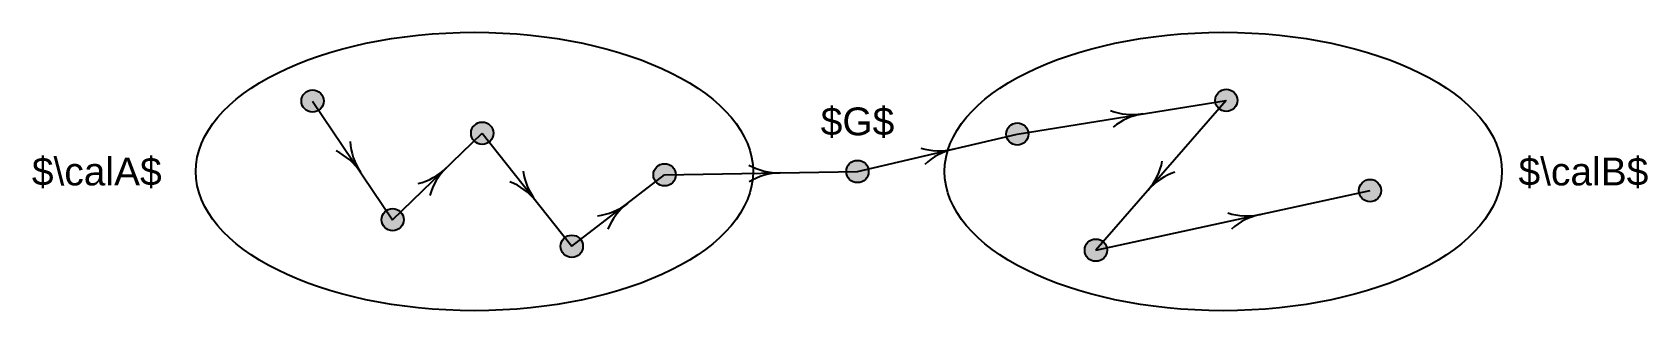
# Model space of a CAD drawing. Header units: inches. Extents: x 208 to 1367, y 650 to 850.
import ezdxf
from ezdxf.enums import TextEntityAlignment as Align

# ---------------------------------------------------------------- set-up
doc = ezdxf.new("R2010")
doc.units = ezdxf.units.IN
doc.header["$MEASUREMENT"] = 0
doc.styles.get("Standard").update_dxf_attribs({"font": 'arial.ttf'})

msp = doc.modelspace()

# ---------------------------------------------------------------- hatches: boundary and pattern name
h = msp.add_hatch(color=250)
edge = h.paths.add_edge_path()
edge.add_arc((408.8, 800.6), 8, 0, 360)
h = msp.add_hatch(color=250)
edge = h.paths.add_edge_path()
edge.add_arc((1064.7, 801.1), 8, 0, 360)
h = msp.add_hatch(color=250)
edge = h.paths.add_edge_path()
edge.add_arc((530.6, 777.5), 8, 0, 360)
h = msp.add_hatch(color=250)
edge = h.paths.add_edge_path()
edge.add_arc((914.7, 776.9), 8, 0, 360)
h = msp.add_hatch(color=250)
edge = h.paths.add_edge_path()
edge.add_arc((661.5, 747.6), 8, 0, 360)
h = msp.add_hatch(color=250)
edge = h.paths.add_edge_path()
edge.add_arc((800, 750), 8, 0, 360)
h = msp.add_hatch(color=250)
edge = h.paths.add_edge_path()
edge.add_arc((1167.9, 736.3), 8, 0, 360)
h = msp.add_hatch(color=250)
edge = h.paths.add_edge_path()
edge.add_arc((466.3, 715.4), 8, 0, 360)
h = msp.add_hatch(color=250)
edge = h.paths.add_edge_path()
edge.add_arc((594.9, 696.3), 8, 0, 360)
h = msp.add_hatch(color=250)
edge = h.paths.add_edge_path()
edge.add_arc((971.1, 693.5), 8, 0, 360)

# ---------------------------------------------------------------- linework, layer by layer
for p, q in [((408.8, 800.6), (466.3, 715.4)), ((914.7, 776.9), (1064.7, 801.1)), ((1064.7, 801.1), (971.1, 693.5)), ((466.3, 715.4), (530.6, 777.5)), ((530.6, 777.5), (594.9, 696.3)), ((800, 750), (914.7, 776.9)), ((594.9, 696.3), (661.5, 747.6)), ((661.5, 747.6), (800, 750)), ((971.1, 693.5), (1167.9, 736.3))]:
    msp.add_line(p, q)
for centre in [(408.8, 800.6), (1064.7, 801.1), (530.6, 777.5), (914.7, 776.9), (661.5, 747.6), (800, 750), (1167.9, 736.3), (466.3, 715.4), (594.9, 696.3), (971.1, 693.5)]:
    msp.add_circle(centre, 8)
for centre, start, end in [((997.5, 835.9), 249.1797, 279.1797), ((1011.9, 747), 99.1797, 129.1797), ((480.6, 774.7), 184.0476, 214.0476), ((858.5, 809.9), 253.1981, 283.1981), ((879.1, 722.3), 103.1981, 133.1981), ((406, 724.3), 34.0476, 64.0476), ((743.8, 794), 241.001, 271.001), ((974.6, 766.1), 318.9964, 348.9964), ((473.7, 785), 283.9676, 313.9676), ((536.2, 720.3), 133.9676, 163.9676), ((533.9, 700.8), 38.3767, 68.3767), ((604.5, 756.7), 188.3767, 218.3767), ((745.4, 704), 91.001, 121.001), ((1042.5, 707), 108.9964, 138.9964), ((607.4, 762.7), 277.6298, 307.6298), ((662.3, 691.4), 127.6298, 157.6298), ((1079.6, 763.1), 252.2813, 282.2813), ((1098.7, 675.2), 102.2813, 132.2813)]:
    msp.add_arc(centre, 45, start, end)
for centre in [(525, 750), (1062.5, 750)]:
    msp.add_ellipse(centre, major_axis=(-200, 0), ratio=0.5)

# ---------------------------------------------------------------- texts
msp.add_text('$G$', height=20).set_placement((800, 770), align=Align.BOTTOM_CENTER)
msp.add_text('$\\calA$', height=20).set_placement((300.5, 750), align=Align.MIDDLE_RIGHT)
msp.add_text('$\\calB$', height=20).set_placement((1274.5, 750), align=Align.MIDDLE_LEFT)

doc.saveas('drawing.dxf')
